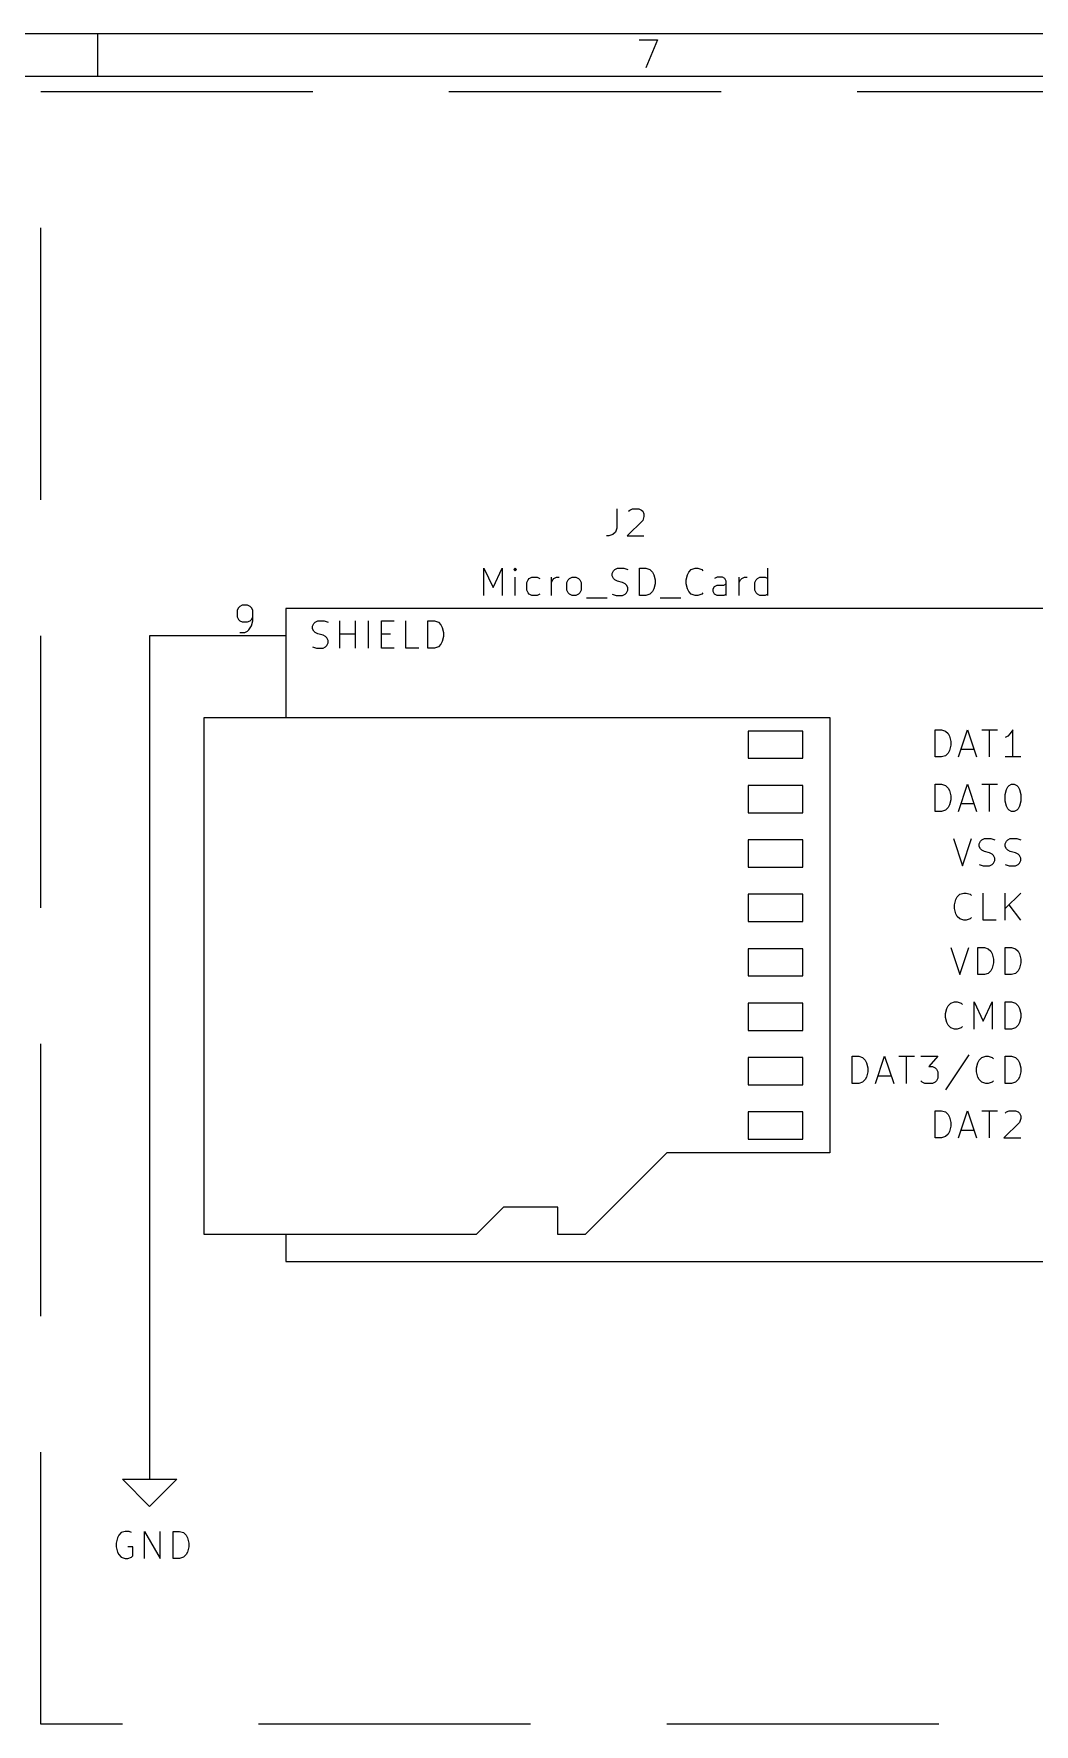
# Model space of a CAD drawing. Extents: x 0.4 to 16.1, y -11.3 to -0.4.
# Drawn here: x 12.087 to 13.925, y -3.5 to -0.394 of the extents above; entities that cross this region are included whole.
import ezdxf

# ---------------------------------------------------------------- set-up
doc = ezdxf.new("R2010")
doc.units = 0
doc.header["$MEASUREMENT"] = 0
doc.linetypes.add('DASHED', pattern=[0.75, 0.5, -0.25])
for name, color, linetype in [('BLUE4', 5, 'CONTINUOUS'), ('BROWN2', 54, 'CONTINUOUS'), ('LYELLOW', 51, 'CONTINUOUS'), ('MAGENTA2', 6, 'CONTINUOUS'), ('MAGENTA3', 221, 'CONTINUOUS'), ('RED3', 11, 'CONTINUOUS')]:
    doc.layers.add(name, color=color, linetype=linetype)

msp = doc.modelspace()

# ---------------------------------------------------------------- linework, layer by layer
at = {"layer": 'BLUE4', "linetype": 'CONTINUOUS'}
for p, q in [((12.4631, -1.44838), (12.4607, -1.45314)), ((12.4607, -1.45314), (12.4607, -1.46505)), ((12.4655, -1.446), (12.4631, -1.44838)), ((12.4702, -1.44362), (12.4655, -1.446)), ((12.4798, -1.44362), (12.4702, -1.44362)), ((12.4845, -1.446), (12.4798, -1.44362)), ((12.4869, -1.44838), (12.4845, -1.446)), ((12.4893, -1.45314), (12.4869, -1.44838)), ((12.4893, -1.47219), (12.4893, -1.45314)), ((12.4607, -1.46505), (12.4631, -1.46981)), ((12.4631, -1.46981), (12.4655, -1.47219)), ((12.4655, -1.47219), (12.4702, -1.47457)), ((12.4702, -1.47457), (12.4798, -1.47457)), ((12.4798, -1.47457), (12.4845, -1.47219)), ((12.4798, -1.49124), (12.4821, -1.48885)), ((12.4821, -1.48885), (12.4869, -1.48171)), ((12.4845, -1.47219), (12.4869, -1.46981)), ((12.4869, -1.46981), (12.4893, -1.46505)), ((12.4869, -1.48171), (12.4893, -1.47219)), ((12.4655, -1.49362), (12.475, -1.49362)), ((12.475, -1.49362), (12.4798, -1.49124))]:
    msp.add_line(p, q, dxfattribs=at)
at = {"layer": 'BROWN2', "linetype": 'CONTINUOUS'}
for p, q in [((16.1413, -0.3937), (0.3937, -0.3937)), ((12.2047, -0.47244), (12.2047, -0.3937)), ((13.1992, -0.40504), (13.2334, -0.40504)), ((13.2334, -0.40504), (13.2114, -0.45622)), ((16.0626, -0.47244), (0.47244, -0.47244)), ((13.95, -1.45), (12.55, -1.45)), ((12.55, -1.45), (12.55, -1.65)), ((12.55, -1.5), (12.4, -1.5)), ((12.4, -2.6), (12.4, -1.65)), ((12.4, -1.65), (13.55, -1.65)), ((12.4, -2.6), (12.4, -1.65)), ((12.4, -1.65), (13.55, -1.65)), ((13.5, -1.675), (13.4, -1.675)), ((13.4, -1.675), (13.4, -1.725)), ((13.5, -1.725), (13.5, -1.675)), ((13.55, -1.65), (13.55, -2.45)), ((13.55, -1.65), (13.55, -2.45)), ((13.4, -1.725), (13.5, -1.725)), ((13.5, -1.775), (13.4, -1.775)), ((13.4, -1.775), (13.4, -1.825)), ((13.5, -1.825), (13.5, -1.775)), ((13.4, -1.825), (13.5, -1.825)), ((13.5, -1.875), (13.4, -1.875)), ((13.4, -1.875), (13.4, -1.925)), ((13.5, -1.925), (13.5, -1.875)), ((13.4, -1.925), (13.5, -1.925)), ((13.5, -1.975), (13.4, -1.975)), ((13.4, -1.975), (13.4, -2.025)), ((13.5, -2.025), (13.5, -1.975)), ((13.4, -2.025), (13.5, -2.025)), ((13.5, -2.075), (13.4, -2.075)), ((13.4, -2.075), (13.4, -2.125)), ((13.5, -2.125), (13.5, -2.075)), ((13.4, -2.125), (13.5, -2.125)), ((13.5, -2.175), (13.4, -2.175)), ((13.4, -2.175), (13.4, -2.225)), ((13.5, -2.225), (13.5, -2.175)), ((13.4, -2.225), (13.5, -2.225)), ((13.5, -2.275), (13.4, -2.275)), ((13.4, -2.275), (13.4, -2.325)), ((13.5, -2.325), (13.5, -2.275)), ((13.4, -2.325), (13.5, -2.325)), ((13.5, -2.375), (13.4, -2.375)), ((13.4, -2.375), (13.4, -2.425)), ((13.5, -2.425), (13.5, -2.375)), ((13.25, -2.45), (13.1, -2.6)), ((13.25, -2.45), (13.1, -2.6)), ((13.55, -2.45), (13.25, -2.45)), ((13.55, -2.45), (13.25, -2.45)), ((13.4, -2.425), (13.5, -2.425)), ((12.95, -2.55), (12.9, -2.6)), ((12.95, -2.55), (12.9, -2.6)), ((13.05, -2.55), (12.95, -2.55)), ((13.05, -2.55), (12.95, -2.55)), ((13.05, -2.6), (13.05, -2.55)), ((13.05, -2.6), (13.05, -2.55)), ((12.9, -2.6), (12.4, -2.6)), ((12.9, -2.6), (12.4, -2.6)), ((12.55, -2.6), (12.55, -2.65)), ((13.1, -2.6), (13.05, -2.6)), ((13.1, -2.6), (13.05, -2.6)), ((12.55, -2.65), (13.95, -2.65)), ((12.3, -3), (12.3, -3.05)), ((12.3, -3.1), (12.25, -3.05)), ((12.25, -3.05), (12.3, -3.05)), ((12.3, -3.05), (12.35, -3.05)), ((12.35, -3.05), (12.3, -3.1))]:
    msp.add_line(p, q, dxfattribs=at)
at = {"layer": 'LYELLOW', "linetype": 'CONTINUOUS'}
for p, q in [((12.4, -2.6), (12.4, -1.65)), ((12.4, -1.65), (13.55, -1.65)), ((13.55, -1.65), (13.55, -2.45)), ((13.25, -2.45), (13.1, -2.6)), ((13.55, -2.45), (13.25, -2.45)), ((12.95, -2.55), (12.9, -2.6)), ((13.05, -2.55), (12.95, -2.55)), ((13.05, -2.6), (13.05, -2.55)), ((12.9, -2.6), (12.4, -2.6)), ((13.1, -2.6), (13.05, -2.6))]:
    msp.add_line(p, q, dxfattribs=at)
at = {"layer": 'MAGENTA2', "linetype": 'CONTINUOUS'}
for p, q in [((13.1583, -1.26645), (13.1583, -1.30217)), ((13.1798, -1.27121), (13.1821, -1.26883)), ((13.1821, -1.26883), (13.1869, -1.26645)), ((13.1869, -1.26645), (13.1988, -1.26645)), ((13.1988, -1.26645), (13.2036, -1.26883)), ((13.2036, -1.26883), (13.2059, -1.27121)), ((13.2059, -1.27121), (13.2083, -1.27598)), ((13.1583, -1.30217), (13.1559, -1.30931)), ((13.2059, -1.28788), (13.1774, -1.31645)), ((13.2083, -1.28074), (13.2059, -1.28788)), ((13.2083, -1.27598), (13.2083, -1.28074)), ((13.144, -1.31645), (13.1393, -1.31645)), ((13.1512, -1.31407), (13.144, -1.31645)), ((13.1559, -1.30931), (13.1512, -1.31407)), ((13.1774, -1.31645), (13.2083, -1.31645)), ((12.9143, -1.42571), (12.9143, -1.37571)), ((12.9143, -1.37571), (12.9309, -1.41142)), ((12.9309, -1.41142), (12.9476, -1.37571)), ((12.9476, -1.37571), (12.9476, -1.42571)), ((12.9714, -1.37571), (12.969, -1.37809)), ((12.969, -1.37809), (12.9714, -1.38047)), ((12.9738, -1.37809), (12.9714, -1.37571)), ((12.9714, -1.37571), (12.9714, -1.38047)), ((12.9714, -1.38047), (12.9738, -1.37809)), ((12.9714, -1.42571), (12.9714, -1.39237)), ((12.9929, -1.4019), (12.9952, -1.39714)), ((12.9952, -1.39714), (12.9976, -1.39476)), ((12.9976, -1.39476), (13.0024, -1.39237)), ((13.0024, -1.39237), (13.0119, -1.39237)), ((13.0119, -1.39237), (13.0167, -1.39476)), ((13.0381, -1.42571), (13.0381, -1.39237)), ((13.0381, -1.4019), (13.0405, -1.39714)), ((13.0405, -1.39714), (13.0429, -1.39476)), ((13.0429, -1.39476), (13.0476, -1.39237)), ((13.0476, -1.39237), (13.0524, -1.39237)), ((13.0667, -1.4019), (13.069, -1.39714)), ((13.069, -1.39714), (13.0714, -1.39476)), ((13.0714, -1.39476), (13.0762, -1.39237)), ((13.0762, -1.39237), (13.0833, -1.39237)), ((13.0833, -1.39237), (13.0881, -1.39476)), ((13.0881, -1.39476), (13.0905, -1.39714)), ((13.0905, -1.39714), (13.0929, -1.4019)), ((13.15, -1.38523), (13.1524, -1.38047)), ((13.15, -1.38999), (13.15, -1.38523)), ((13.1524, -1.39476), (13.15, -1.38999)), ((13.1524, -1.38047), (13.1548, -1.37809)), ((13.1548, -1.39714), (13.1524, -1.39476)), ((13.1548, -1.37809), (13.1595, -1.37571)), ((13.1595, -1.39952), (13.1548, -1.39714)), ((13.1595, -1.37571), (13.1714, -1.37571)), ((13.1714, -1.37571), (13.1786, -1.37809)), ((13.2, -1.42571), (13.2, -1.37571)), ((13.2, -1.37571), (13.2119, -1.37571)), ((13.2119, -1.37571), (13.219, -1.37809)), ((13.219, -1.37809), (13.2238, -1.38285)), ((13.2238, -1.38285), (13.2262, -1.38761)), ((13.2262, -1.38761), (13.2286, -1.39714)), ((13.2286, -1.39714), (13.2286, -1.40428)), ((13.2857, -1.39714), (13.2881, -1.38761)), ((13.2857, -1.40428), (13.2857, -1.39714)), ((13.2881, -1.38761), (13.2905, -1.38285)), ((13.2905, -1.38285), (13.2952, -1.37809)), ((13.2952, -1.37809), (13.3024, -1.37571)), ((13.3024, -1.37571), (13.3071, -1.37571)), ((13.3071, -1.37571), (13.3143, -1.37809)), ((13.3143, -1.37809), (13.3167, -1.38047)), ((13.3429, -1.39237), (13.3381, -1.39476)), ((13.3524, -1.39237), (13.3429, -1.39237)), ((13.3571, -1.39476), (13.3524, -1.39237)), ((13.3595, -1.39952), (13.3571, -1.39476)), ((13.3833, -1.42571), (13.3833, -1.39237)), ((13.3833, -1.4019), (13.3857, -1.39714)), ((13.3857, -1.39714), (13.3881, -1.39476)), ((13.3881, -1.39476), (13.3929, -1.39237)), ((13.3929, -1.39237), (13.3976, -1.39237)), ((13.4119, -1.4019), (13.4143, -1.39714)), ((13.4143, -1.39714), (13.4167, -1.39476)), ((13.4167, -1.39476), (13.4214, -1.39237)), ((13.4214, -1.39237), (13.4309, -1.39237)), ((13.4309, -1.39237), (13.4357, -1.39476)), ((13.4357, -1.42571), (13.4357, -1.37571)), ((12.9929, -1.41619), (12.9929, -1.4019)), ((12.9952, -1.42094), (12.9929, -1.41619)), ((12.9976, -1.42333), (12.9952, -1.42094)), ((13.0024, -1.42571), (12.9976, -1.42333)), ((13.0119, -1.42571), (13.0024, -1.42571)), ((13.0167, -1.42333), (13.0119, -1.42571)), ((13.0667, -1.41619), (13.0667, -1.4019)), ((13.069, -1.42094), (13.0667, -1.41619)), ((13.0714, -1.42333), (13.069, -1.42094)), ((13.0762, -1.42571), (13.0714, -1.42333)), ((13.0833, -1.42571), (13.0762, -1.42571)), ((13.0881, -1.42333), (13.0833, -1.42571)), ((13.0905, -1.42094), (13.0881, -1.42333)), ((13.0929, -1.41619), (13.0905, -1.42094)), ((13.0929, -1.4019), (13.0929, -1.41619)), ((13.15, -1.42333), (13.1571, -1.42571)), ((13.1571, -1.42571), (13.169, -1.42571)), ((13.169, -1.4019), (13.1595, -1.39952)), ((13.1738, -1.40428), (13.169, -1.4019)), ((13.169, -1.42571), (13.1738, -1.42333)), ((13.1762, -1.40666), (13.1738, -1.40428)), ((13.1738, -1.42333), (13.1762, -1.42094)), ((13.1786, -1.41142), (13.1762, -1.40666)), ((13.1762, -1.42094), (13.1786, -1.41619)), ((13.1786, -1.41619), (13.1786, -1.41142)), ((13.2119, -1.42571), (13.2, -1.42571)), ((13.219, -1.42333), (13.2119, -1.42571)), ((13.2238, -1.41856), (13.219, -1.42333)), ((13.2262, -1.4138), (13.2238, -1.41856)), ((13.2286, -1.40428), (13.2262, -1.4138)), ((13.2881, -1.4138), (13.2857, -1.40428)), ((13.2905, -1.41856), (13.2881, -1.4138)), ((13.2952, -1.42333), (13.2905, -1.41856)), ((13.3024, -1.42571), (13.2952, -1.42333)), ((13.3071, -1.42571), (13.3024, -1.42571)), ((13.3143, -1.42333), (13.3071, -1.42571)), ((13.3167, -1.42094), (13.3143, -1.42333)), ((13.3357, -1.4138), (13.3381, -1.40904)), ((13.3357, -1.41856), (13.3357, -1.4138)), ((13.3381, -1.42333), (13.3357, -1.41856)), ((13.3381, -1.40904), (13.3429, -1.40666)), ((13.3429, -1.42571), (13.3381, -1.42333)), ((13.3429, -1.40666), (13.3548, -1.40666)), ((13.3548, -1.42571), (13.3429, -1.42571)), ((13.3548, -1.40666), (13.3595, -1.40428)), ((13.3595, -1.42333), (13.3548, -1.42571)), ((13.3595, -1.42571), (13.3595, -1.39952)), ((13.4119, -1.41619), (13.4119, -1.4019)), ((13.4143, -1.42094), (13.4119, -1.41619)), ((13.4167, -1.42333), (13.4143, -1.42094)), ((13.4214, -1.42571), (13.4167, -1.42333)), ((13.4309, -1.42571), (13.4214, -1.42571)), ((13.4357, -1.42333), (13.4309, -1.42571)), ((13.1024, -1.43047), (13.1405, -1.43047)), ((13.2381, -1.43047), (13.2762, -1.43047)), ((12.5995, -1.48214), (12.6019, -1.47738)), ((12.5995, -1.4869), (12.5995, -1.48214)), ((12.6019, -1.49167), (12.5995, -1.4869)), ((12.6019, -1.47738), (12.6043, -1.475)), ((12.6043, -1.475), (12.609, -1.47262)), ((12.609, -1.47262), (12.6209, -1.47262)), ((12.6209, -1.47262), (12.6281, -1.475)), ((12.6495, -1.52262), (12.6495, -1.47262)), ((12.6781, -1.52262), (12.6781, -1.47262)), ((12.7019, -1.52262), (12.7019, -1.47262)), ((12.7257, -1.52262), (12.7257, -1.47262)), ((12.7257, -1.47262), (12.7495, -1.47262)), ((12.7709, -1.52262), (12.7709, -1.47262)), ((12.8114, -1.52262), (12.8114, -1.47262)), ((12.8114, -1.47262), (12.8233, -1.47262)), ((12.8233, -1.47262), (12.8305, -1.475)), ((12.8305, -1.475), (12.8352, -1.47976)), ((12.8352, -1.47976), (12.8376, -1.48452)), ((12.8376, -1.48452), (12.84, -1.49405)), ((12.5995, -1.52024), (12.6067, -1.52262)), ((12.6043, -1.49405), (12.6019, -1.49167)), ((12.609, -1.49643), (12.6043, -1.49405)), ((12.6186, -1.49881), (12.609, -1.49643)), ((12.6233, -1.50119), (12.6186, -1.49881)), ((12.6186, -1.52262), (12.6233, -1.52024)), ((12.6257, -1.50357), (12.6233, -1.50119)), ((12.6233, -1.52024), (12.6257, -1.51785)), ((12.6281, -1.50833), (12.6257, -1.50357)), ((12.6257, -1.51785), (12.6281, -1.51309)), ((12.6281, -1.51309), (12.6281, -1.50833)), ((12.6495, -1.49643), (12.6781, -1.49643)), ((12.7257, -1.49643), (12.7424, -1.49643)), ((12.8305, -1.52024), (12.8233, -1.52262)), ((12.8352, -1.51547), (12.8305, -1.52024)), ((12.8376, -1.51071), (12.8352, -1.51547)), ((12.84, -1.50119), (12.8376, -1.51071)), ((12.84, -1.49405), (12.84, -1.50119)), ((12.6067, -1.52262), (12.6186, -1.52262)), ((12.7495, -1.52262), (12.7257, -1.52262)), ((12.7948, -1.52262), (12.7709, -1.52262)), ((12.8233, -1.52262), (12.8114, -1.52262)), ((13.7433, -1.72262), (13.7433, -1.67262)), ((13.7433, -1.67262), (13.7552, -1.67262)), ((13.7552, -1.67262), (13.7624, -1.675)), ((13.7624, -1.675), (13.7671, -1.67976)), ((13.7862, -1.72262), (13.8029, -1.67262)), ((13.8029, -1.67262), (13.8195, -1.72262)), ((13.829, -1.67262), (13.8576, -1.67262)), ((13.8433, -1.72262), (13.8433, -1.67262)), ((13.8862, -1.67262), (13.8814, -1.67976)), ((13.8862, -1.72262), (13.8862, -1.67262)), ((13.7671, -1.67976), (13.7695, -1.68452)), ((13.7695, -1.68452), (13.7719, -1.69405)), ((13.7719, -1.70119), (13.7695, -1.71071)), ((13.7719, -1.69405), (13.7719, -1.70119)), ((13.7909, -1.70833), (13.8148, -1.70833)), ((13.8767, -1.68452), (13.8719, -1.6869)), ((13.8814, -1.67976), (13.8767, -1.68452)), ((13.7552, -1.72262), (13.7433, -1.72262)), ((13.7624, -1.72024), (13.7552, -1.72262)), ((13.7671, -1.71547), (13.7624, -1.72024)), ((13.7695, -1.71071), (13.7671, -1.71547)), ((13.9005, -1.72262), (13.8719, -1.72262)), ((13.7433, -1.82262), (13.7433, -1.77262)), ((13.7433, -1.77262), (13.7552, -1.77262)), ((13.7552, -1.77262), (13.7624, -1.775)), ((13.7624, -1.775), (13.7671, -1.77976)), ((13.7671, -1.77976), (13.7695, -1.78452)), ((13.7695, -1.78452), (13.7719, -1.79405)), ((13.7719, -1.80119), (13.7695, -1.81071)), ((13.7719, -1.79405), (13.7719, -1.80119)), ((13.7862, -1.82262), (13.8029, -1.77262)), ((13.8029, -1.77262), (13.8195, -1.82262)), ((13.829, -1.77262), (13.8576, -1.77262)), ((13.8433, -1.82262), (13.8433, -1.77262)), ((13.8719, -1.79167), (13.8743, -1.78214)), ((13.8719, -1.80357), (13.8719, -1.79167)), ((13.8743, -1.78214), (13.8767, -1.77738)), ((13.8767, -1.77738), (13.879, -1.775)), ((13.879, -1.775), (13.8838, -1.77262)), ((13.8838, -1.77262), (13.8886, -1.77262)), ((13.8886, -1.77262), (13.8933, -1.775)), ((13.8933, -1.775), (13.8957, -1.77738)), ((13.8957, -1.77738), (13.8981, -1.78214)), ((13.8981, -1.78214), (13.9005, -1.79167)), ((13.9005, -1.79167), (13.9005, -1.80357)), ((13.7552, -1.82262), (13.7433, -1.82262)), ((13.7624, -1.82024), (13.7552, -1.82262)), ((13.7671, -1.81547), (13.7624, -1.82024)), ((13.7695, -1.81071), (13.7671, -1.81547)), ((13.7909, -1.80833), (13.8148, -1.80833)), ((13.8743, -1.81309), (13.8719, -1.80357)), ((13.8767, -1.81785), (13.8743, -1.81309)), ((13.879, -1.82024), (13.8767, -1.81785)), ((13.8838, -1.82262), (13.879, -1.82024)), ((13.8886, -1.82262), (13.8838, -1.82262)), ((13.8933, -1.82024), (13.8886, -1.82262)), ((13.8957, -1.81785), (13.8933, -1.82024)), ((13.8981, -1.81309), (13.8957, -1.81785)), ((13.9005, -1.80357), (13.8981, -1.81309)), ((13.7767, -1.87262), (13.7933, -1.92262)), ((13.7933, -1.92262), (13.81, -1.87262)), ((13.8243, -1.88214), (13.8267, -1.87738)), ((13.8243, -1.8869), (13.8243, -1.88214)), ((13.8267, -1.89167), (13.8243, -1.8869)), ((13.8267, -1.87738), (13.829, -1.875)), ((13.829, -1.89405), (13.8267, -1.89167)), ((13.829, -1.875), (13.8338, -1.87262)), ((13.8338, -1.89643), (13.829, -1.89405)), ((13.8338, -1.87262), (13.8457, -1.87262)), ((13.8457, -1.87262), (13.8529, -1.875)), ((13.8719, -1.88214), (13.8743, -1.87738)), ((13.8719, -1.8869), (13.8719, -1.88214)), ((13.8743, -1.89167), (13.8719, -1.8869)), ((13.8743, -1.87738), (13.8767, -1.875)), ((13.8767, -1.89405), (13.8743, -1.89167)), ((13.8767, -1.875), (13.8814, -1.87262)), ((13.8814, -1.89643), (13.8767, -1.89405)), ((13.8814, -1.87262), (13.8933, -1.87262)), ((13.8933, -1.87262), (13.9005, -1.875)), ((13.8243, -1.92024), (13.8314, -1.92262)), ((13.8314, -1.92262), (13.8433, -1.92262)), ((13.8433, -1.89881), (13.8338, -1.89643)), ((13.8481, -1.90119), (13.8433, -1.89881)), ((13.8433, -1.92262), (13.8481, -1.92024)), ((13.8505, -1.90357), (13.8481, -1.90119)), ((13.8481, -1.92024), (13.8505, -1.91785)), ((13.8529, -1.90833), (13.8505, -1.90357)), ((13.8505, -1.91785), (13.8529, -1.91309)), ((13.8529, -1.91309), (13.8529, -1.90833)), ((13.8719, -1.92024), (13.879, -1.92262)), ((13.879, -1.92262), (13.8909, -1.92262)), ((13.8909, -1.89881), (13.8814, -1.89643)), ((13.8957, -1.90119), (13.8909, -1.89881)), ((13.8909, -1.92262), (13.8957, -1.92024)), ((13.8981, -1.90357), (13.8957, -1.90119)), ((13.8957, -1.92024), (13.8981, -1.91785)), ((13.9005, -1.90833), (13.8981, -1.90357)), ((13.8981, -1.91785), (13.9005, -1.91309)), ((13.9005, -1.91309), (13.9005, -1.90833)), ((13.779, -1.99405), (13.7814, -1.98452)), ((13.7814, -1.98452), (13.7838, -1.97976)), ((13.7838, -1.97976), (13.7886, -1.975)), ((13.7886, -1.975), (13.7957, -1.97262)), ((13.7957, -1.97262), (13.8005, -1.97262)), ((13.8005, -1.97262), (13.8076, -1.975)), ((13.8076, -1.975), (13.81, -1.97738)), ((13.8314, -2.02262), (13.8314, -1.97262)), ((13.8719, -2.02262), (13.8719, -1.97262)), ((13.9005, -1.97262), (13.8719, -2.00119)), ((13.779, -2.00119), (13.779, -1.99405)), ((13.7814, -2.01071), (13.779, -2.00119)), ((13.7838, -2.01547), (13.7814, -2.01071)), ((13.7886, -2.02024), (13.7838, -2.01547)), ((13.81, -2.01785), (13.8076, -2.02024)), ((13.9005, -2.02262), (13.879, -1.99405)), ((13.7957, -2.02262), (13.7886, -2.02024)), ((13.8005, -2.02262), (13.7957, -2.02262)), ((13.8076, -2.02024), (13.8005, -2.02262)), ((13.8552, -2.02262), (13.8314, -2.02262)), ((13.7719, -2.07262), (13.7886, -2.12262)), ((13.7886, -2.12262), (13.8052, -2.07262)), ((13.8219, -2.12262), (13.8219, -2.07262)), ((13.8219, -2.07262), (13.8338, -2.07262)), ((13.8338, -2.07262), (13.8409, -2.075)), ((13.8409, -2.075), (13.8457, -2.07976)), ((13.8457, -2.07976), (13.8481, -2.08452)), ((13.8719, -2.12262), (13.8719, -2.07262)), ((13.8719, -2.07262), (13.8838, -2.07262)), ((13.8838, -2.07262), (13.8909, -2.075)), ((13.8909, -2.075), (13.8957, -2.07976)), ((13.8957, -2.07976), (13.8981, -2.08452)), ((13.8481, -2.11071), (13.8457, -2.11547)), ((13.8481, -2.08452), (13.8505, -2.09405)), ((13.8505, -2.10119), (13.8481, -2.11071)), ((13.8505, -2.09405), (13.8505, -2.10119)), ((13.8981, -2.11071), (13.8957, -2.11547)), ((13.8981, -2.08452), (13.9005, -2.09405)), ((13.9005, -2.10119), (13.8981, -2.11071)), ((13.9005, -2.09405), (13.9005, -2.10119)), ((13.8338, -2.12262), (13.8219, -2.12262)), ((13.8409, -2.12024), (13.8338, -2.12262)), ((13.8457, -2.11547), (13.8409, -2.12024)), ((13.8838, -2.12262), (13.8719, -2.12262)), ((13.8909, -2.12024), (13.8838, -2.12262)), ((13.8957, -2.11547), (13.8909, -2.12024)), ((13.7719, -2.175), (13.779, -2.17262)), ((13.779, -2.17262), (13.7838, -2.17262)), ((13.7838, -2.17262), (13.7909, -2.175)), ((13.8148, -2.22262), (13.8148, -2.17262)), ((13.8148, -2.17262), (13.8314, -2.20833)), ((13.8314, -2.20833), (13.8481, -2.17262)), ((13.8481, -2.17262), (13.8481, -2.22262)), ((13.8719, -2.22262), (13.8719, -2.17262)), ((13.8719, -2.17262), (13.8838, -2.17262)), ((13.8838, -2.17262), (13.8909, -2.175)), ((13.7624, -2.19405), (13.7648, -2.18452)), ((13.7624, -2.20119), (13.7624, -2.19405)), ((13.7648, -2.21071), (13.7624, -2.20119)), ((13.7648, -2.18452), (13.7671, -2.17976)), ((13.7671, -2.17976), (13.7719, -2.175)), ((13.7909, -2.175), (13.7933, -2.17738)), ((13.8909, -2.175), (13.8957, -2.17976)), ((13.8957, -2.17976), (13.8981, -2.18452)), ((13.8981, -2.18452), (13.9005, -2.19405)), ((13.9005, -2.20119), (13.8981, -2.21071)), ((13.9005, -2.19405), (13.9005, -2.20119)), ((13.7671, -2.21547), (13.7648, -2.21071)), ((13.7719, -2.22024), (13.7671, -2.21547)), ((13.779, -2.22262), (13.7719, -2.22024)), ((13.7838, -2.22262), (13.779, -2.22262)), ((13.7909, -2.22024), (13.7838, -2.22262)), ((13.7933, -2.21785), (13.7909, -2.22024)), ((13.8838, -2.22262), (13.8719, -2.22262)), ((13.8909, -2.22024), (13.8838, -2.22262)), ((13.8957, -2.21547), (13.8909, -2.22024)), ((13.8981, -2.21071), (13.8957, -2.21547)), ((13.5909, -2.32262), (13.5909, -2.27262)), ((13.5909, -2.27262), (13.6029, -2.27262)), ((13.6029, -2.27262), (13.61, -2.275)), ((13.61, -2.275), (13.6148, -2.27976)), ((13.6148, -2.27976), (13.6171, -2.28452)), ((13.6171, -2.28452), (13.6195, -2.29405)), ((13.6195, -2.29405), (13.6195, -2.30119)), ((13.6338, -2.32262), (13.6505, -2.27262)), ((13.6505, -2.27262), (13.6671, -2.32262)), ((13.6767, -2.27262), (13.7052, -2.27262)), ((13.6909, -2.32262), (13.6909, -2.27262)), ((13.7171, -2.27262), (13.7481, -2.27262)), ((13.7481, -2.27262), (13.7314, -2.29167)), ((13.7314, -2.29167), (13.7386, -2.29167)), ((13.7386, -2.29167), (13.7433, -2.29405)), ((13.7433, -2.29405), (13.7457, -2.29643)), ((13.7457, -2.29643), (13.7481, -2.30119)), ((13.8052, -2.27024), (13.7624, -2.33452)), ((13.8195, -2.29405), (13.8219, -2.28452)), ((13.8195, -2.30119), (13.8195, -2.29405)), ((13.8219, -2.28452), (13.8243, -2.27976)), ((13.8243, -2.27976), (13.829, -2.275)), ((13.829, -2.275), (13.8362, -2.27262)), ((13.8362, -2.27262), (13.8409, -2.27262)), ((13.8409, -2.27262), (13.8481, -2.275)), ((13.8481, -2.275), (13.8505, -2.27738)), ((13.8719, -2.32262), (13.8719, -2.27262)), ((13.8719, -2.27262), (13.8838, -2.27262)), ((13.8838, -2.27262), (13.8909, -2.275)), ((13.8909, -2.275), (13.8957, -2.27976)), ((13.8957, -2.27976), (13.8981, -2.28452)), ((13.8981, -2.28452), (13.9005, -2.29405)), ((13.9005, -2.29405), (13.9005, -2.30119)), ((13.6029, -2.32262), (13.5909, -2.32262)), ((13.61, -2.32024), (13.6029, -2.32262)), ((13.6148, -2.31547), (13.61, -2.32024)), ((13.6171, -2.31071), (13.6148, -2.31547)), ((13.6195, -2.30119), (13.6171, -2.31071)), ((13.6386, -2.30833), (13.6624, -2.30833)), ((13.7195, -2.32024), (13.7171, -2.31785)), ((13.7243, -2.32262), (13.7195, -2.32024)), ((13.7386, -2.32262), (13.7243, -2.32262)), ((13.7433, -2.32024), (13.7386, -2.32262)), ((13.7457, -2.31785), (13.7433, -2.32024)), ((13.7481, -2.31309), (13.7457, -2.31785)), ((13.7481, -2.30119), (13.7481, -2.31309)), ((13.8219, -2.31071), (13.8195, -2.30119)), ((13.8243, -2.31547), (13.8219, -2.31071)), ((13.829, -2.32024), (13.8243, -2.31547)), ((13.8362, -2.32262), (13.829, -2.32024)), ((13.8409, -2.32262), (13.8362, -2.32262)), ((13.8481, -2.32024), (13.8409, -2.32262)), ((13.8505, -2.31785), (13.8481, -2.32024)), ((13.8838, -2.32262), (13.8719, -2.32262)), ((13.8909, -2.32024), (13.8838, -2.32262)), ((13.8957, -2.31547), (13.8909, -2.32024)), ((13.8981, -2.31071), (13.8957, -2.31547)), ((13.9005, -2.30119), (13.8981, -2.31071)), ((13.7433, -2.42262), (13.7433, -2.37262)), ((13.7433, -2.37262), (13.7552, -2.37262)), ((13.7552, -2.37262), (13.7624, -2.375)), ((13.7624, -2.375), (13.7671, -2.37976)), ((13.7671, -2.37976), (13.7695, -2.38452)), ((13.7695, -2.38452), (13.7719, -2.39405)), ((13.7862, -2.42262), (13.8029, -2.37262)), ((13.8029, -2.37262), (13.8195, -2.42262)), ((13.829, -2.37262), (13.8576, -2.37262)), ((13.8433, -2.42262), (13.8433, -2.37262)), ((13.8719, -2.37738), (13.8743, -2.375)), ((13.8743, -2.375), (13.879, -2.37262)), ((13.879, -2.37262), (13.8909, -2.37262)), ((13.8909, -2.37262), (13.8957, -2.375)), ((13.8957, -2.375), (13.8981, -2.37738)), ((13.8981, -2.37738), (13.9005, -2.38214)), ((13.9005, -2.3869), (13.8981, -2.39405)), ((13.9005, -2.38214), (13.9005, -2.3869)), ((13.7552, -2.42262), (13.7433, -2.42262)), ((13.7624, -2.42024), (13.7552, -2.42262)), ((13.7671, -2.41547), (13.7624, -2.42024)), ((13.7695, -2.41071), (13.7671, -2.41547)), ((13.7719, -2.40119), (13.7695, -2.41071)), ((13.7719, -2.39405), (13.7719, -2.40119)), ((13.7909, -2.40833), (13.8148, -2.40833)), ((13.8981, -2.39405), (13.8695, -2.42262)), ((13.8695, -2.42262), (13.9005, -2.42262)), ((12.2407, -3.15752), (12.2383, -3.16705)), ((12.2383, -3.16705), (12.2383, -3.17419)), ((12.2431, -3.15276), (12.2407, -3.15752)), ((12.2479, -3.148), (12.2431, -3.15276)), ((12.255, -3.14562), (12.2479, -3.148)), ((12.2621, -3.14562), (12.255, -3.14562)), ((12.2669, -3.148), (12.2621, -3.14562)), ((12.2907, -3.19562), (12.2907, -3.14562)), ((12.2907, -3.14562), (12.3193, -3.19562)), ((12.3193, -3.19562), (12.3193, -3.14562)), ((12.3431, -3.19562), (12.3431, -3.14562)), ((12.3431, -3.14562), (12.355, -3.14562)), ((12.355, -3.14562), (12.3621, -3.148)), ((12.3621, -3.148), (12.3669, -3.15276)), ((12.3669, -3.15276), (12.3693, -3.15752)), ((12.3693, -3.15752), (12.3717, -3.16705)), ((12.3717, -3.16705), (12.3717, -3.17419)), ((12.2383, -3.17419), (12.2407, -3.18371)), ((12.2407, -3.18371), (12.2431, -3.18847)), ((12.2431, -3.18847), (12.2479, -3.19324)), ((12.2479, -3.19324), (12.255, -3.19562)), ((12.255, -3.19562), (12.2598, -3.19562)), ((12.2693, -3.17419), (12.2598, -3.17419)), ((12.2598, -3.19562), (12.2669, -3.19324)), ((12.2669, -3.19324), (12.2693, -3.19085)), ((12.2693, -3.19085), (12.2693, -3.17419)), ((12.355, -3.19562), (12.3431, -3.19562)), ((12.3621, -3.19324), (12.355, -3.19562)), ((12.3669, -3.18847), (12.3621, -3.19324)), ((12.3693, -3.18371), (12.3669, -3.18847)), ((12.3717, -3.17419), (12.3693, -3.18371))]:
    msp.add_line(p, q, dxfattribs=at)
at = {"layer": 'MAGENTA3', "linetype": 'CONTINUOUS'}
for p, q in [((12.3, -1.5), (12.3, -3)), ((12.4, -1.5), (12.3, -1.5))]:
    msp.add_line(p, q, dxfattribs=at)
at = {"layer": 'RED3', "linetype": 'DASHED'}
for p, q in [((12.1, -3.5), (12.1, -0.5)), ((12.1, -0.5), (16, -0.5)), ((16, -3.5), (12.1, -3.5))]:
    msp.add_line(p, q, dxfattribs=at)

doc.saveas('drawing.dxf')
